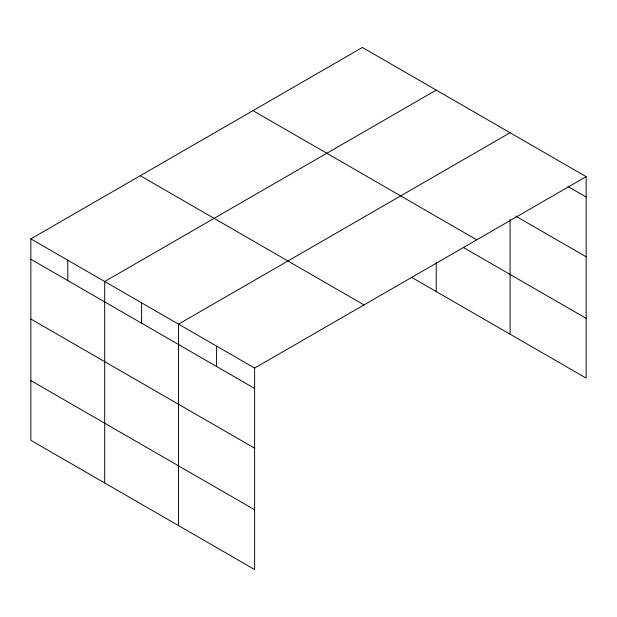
<?xml version="1.0" encoding="UTF-8"?>
<svg xmlns="http://www.w3.org/2000/svg" width="617" height="617" viewBox="0 0 617 617"><rect width="100%" height="100%" fill="white"/><g stroke="black" fill="none" stroke-linecap="round" stroke-linejoin="round"><path stroke-width="0.93" d="M586.15 176.663L362.387 47.47L30.85 238.887L30.85 440.337L254.613 569.53L254.613 368.071L586.15 176.663L586.15 378.113L411.616 277.349M436.227 90.105L104.689 281.514L104.689 482.972M510.074 132.74L178.529 324.149L178.529 525.607M567.956 186.527L586.15 197.031M515.858 216.205L586.15 256.788M252.978 110.636L476.74 239.828M463.305 247.432L586.15 318.357M140.26 175.722L364.022 304.906M30.85 238.887L254.613 368.071M30.85 259.256L254.613 388.44M30.85 319.012L254.613 448.197M30.85 380.581L254.613 509.765M510.074 219.598L510.074 334.19M436.227 262.641L436.227 291.556M216.575 346.114L216.575 366.483M141.609 302.831L141.609 323.2M67.77 260.204L67.77 280.573"/></g></svg>
